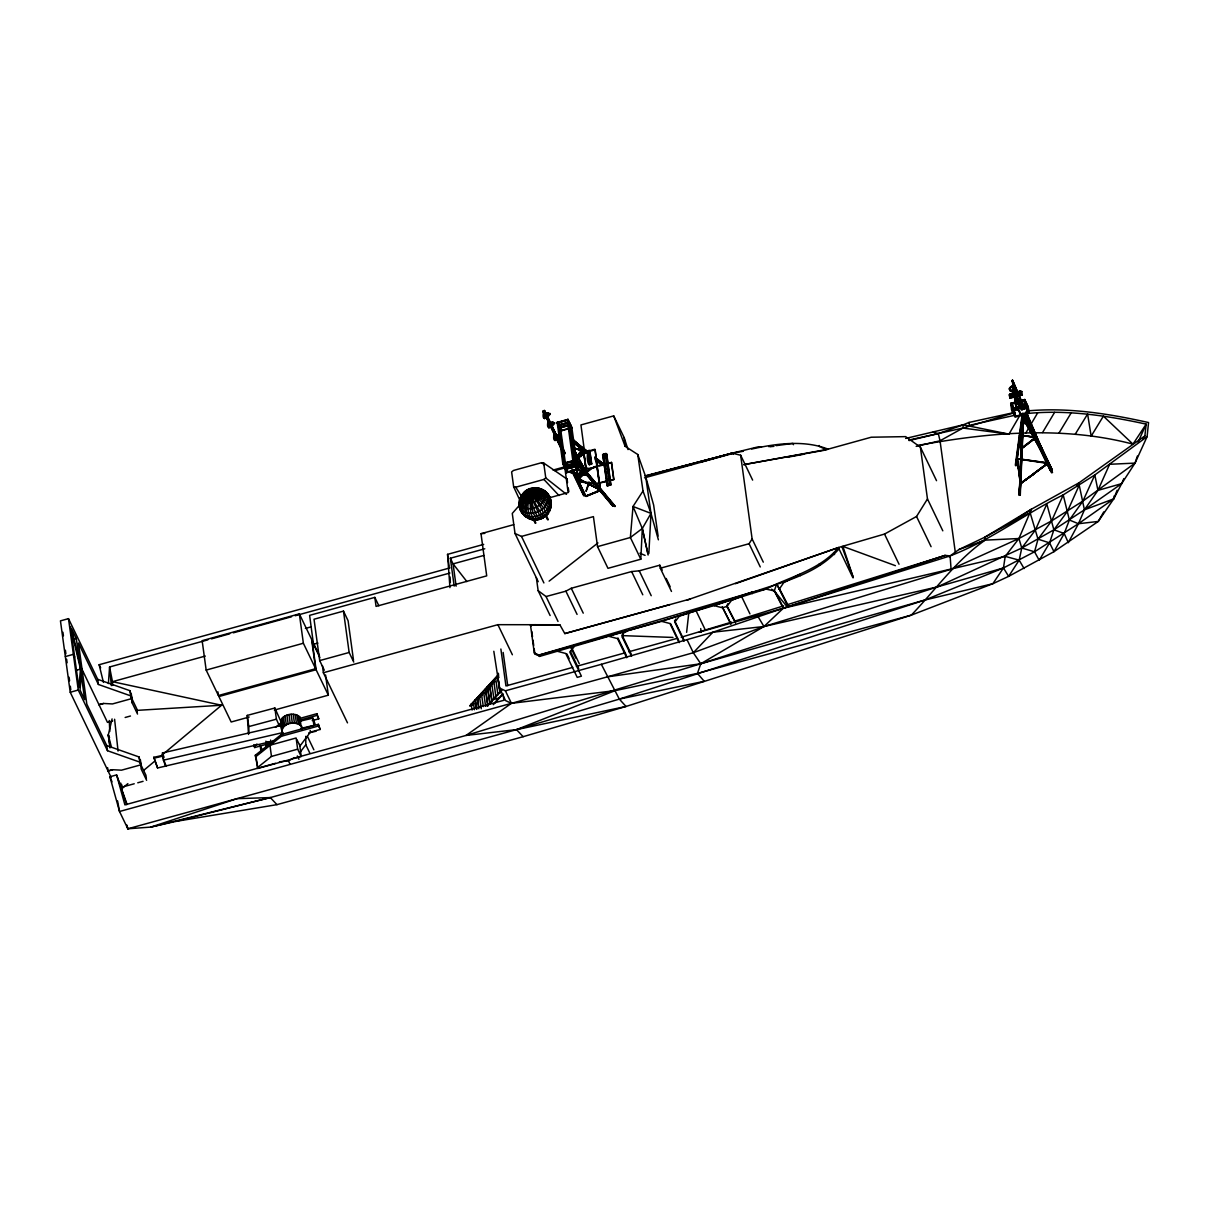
<?xml version="1.0" encoding="UTF-8"?>
<svg xmlns="http://www.w3.org/2000/svg" width="1209" height="1209" viewBox="0 0 1209 1209"><rect width="100%" height="100%" fill="white"/><g stroke="black" fill="none" stroke-linecap="round" stroke-linejoin="round"><path stroke-width="1.5" d="M586.017 473.701C585.519 470.664 588.36 478.326 586.229 467.943M1013.248 387.908L1012.553 380.215L1015.923 406.33L1017.54 399.998L1018.099 400.527L1017.192 397.172M1017.736 400.194L1015.847 406.315L1017.887 399.983M576.33 477.615L578.476 476.648L576.345 477.857M573.474 447.859L585.201 451.063L573.671 448.388M588.163 475.651L588.345 474.895L588.224 475.651L568.381 471.586M283.193 733.712C280.564 728.407 278.236 719.068 285.082 715.894C289.631 713.642 295.903 713.295 299.817 716.967L300.996 720.912M281.969 731.173C282.725 722.831 295.57 720.745 301.041 725.899L302.22 729.828L301.736 726.261M584.279 453.753L583.509 449.929L586.758 473.611L583.433 449.929M575.771 459.48L586.561 451.546L594.919 449.249L600.631 491.519L599.83 483.857M1021.469 447.98L1035.826 437.31L1021.756 448.479L1020.003 435.059L1034.027 437.31M1021.711 448.509L1035.811 437.749L1021.756 448.479L1019.716 434.968L1034.058 437.023M585.987 495.917L600.843 490.234L581.771 480.411L600.858 490.386L586.123 496.476M1020.003 494.723L1023.041 413.826L1019.686 495.373M1022.602 414.113L1019.263 494.98L1023.524 413.946L1020.018 495.358M1019.474 495.312L1022.663 413.977M1020.018 494.723L1023.358 413.856M1020.275 495.222L1023.691 414.219M588.058 475.575L567.837 471.888L588.556 475.228M1022.618 414.264L1019.263 495.07L1023.524 413.946M600.208 490.068L585.942 496.219L600.813 490.159L581.635 480.517M1019.353 494.844L1023.026 413.826M518.434 506.405L512.268 513.432L515.019 533.486L521.502 536.403L593.423 516.621L597.533 546.634L607.976 568.336L640.815 559.208L642.311 528.499L633.017 506.48L643.007 491.005L637.763 454.508L625.113 446.302L613.704 415.881L580.94 424.933L584.824 453.723M648.855 553.45L650.986 513.387L645.742 476.89L637.763 454.508M1026.305 421.971L1027.59 420.883L1026.305 421.971L1027.635 420.974L1021.786 420.143M108.387 683.584L109.581 666.975L207.857 639.848M588.133 475.394L567.852 471.963M916.18 446.363L940.028 440.786L962.969 428.062L963.21 424.812L969.029 422.44L1014.94 412.345M81.305 675.03L80.036 690.022L84.675 699.663L76.303 638.548L71.663 628.922L79.673 663.182M575.665 477.555L578.386 476.512L575.635 477.797M576.013 478.023L575.288 476.92M581.831 480.714L575.786 477.555L581.831 480.411M1017.57 400.647L1016.255 406.284L1012.749 380.246L1015.923 393.968M127.081 804.393L116.593 774.924L109.898 776.767L119.525 811.496L127.852 828.785L150.823 827.092L175.698 821.425L276.967 804.65L523.165 736.689L626.035 706.464L911.299 615.139L992.861 583.705L1008.638 576.376L1053.976 551.667L1098.256 521.442L1113.731 498.864L1121.68 483.63L1135.039 463.107L1147.099 436.645L1148.55 422.546C1108.88 413.69 1068.167 407.191 1027.408 410.924M1142.913 438.912L1144.863 435.935L1146.162 424.132C1107.278 415.639 1067.366 409.639 1027.514 413.478M523.86 493.816L524.041 492.184C531.748 484.341 546.226 487.559 550.14 497.745C551.455 502.717 551.697 508.037 548.795 512.586C548.644 515.11 539.335 519.583 544.791 516.802C541.798 506.707 534.484 497.519 526.444 490.763L525.598 490.914M686.621 632.337L688.903 611.905M573.157 448.04L584.718 451.335L585.141 450.398M563.59 463.5L567.474 471.858L576.738 469.304L586.169 473.701M575.136 452.695L588.511 476.361L574.789 450.836M575.378 442.524L585.035 451.017L573.247 448.327M1016.935 458.816L1048.218 463.531L1048.112 462.76L1020.32 483.872L1048.097 463.138L1020.32 483.555L1034.42 473.732M1048.127 463.047L1016.95 458.71M575.771 478.069L581.877 480.577M578.189 476.406L578.506 476.814M585.7 473.293L577.811 476.603M1015.333 465.178L1022.315 413.342M1015.651 465.571L1022.633 413.735M1015.877 465.616L1022.859 413.795M1016.195 465.541L1022.678 417.407M1016.346 465.405L1022.905 417.09M543.944 516.953L547.692 514.112L548.115 512.223C544.73 502.128 534.665 495.675 525.311 491.685C510.742 514.127 557.243 499 534.665 488.496C523.845 487.711 515.85 500.148 520.248 509.971C522.847 515.094 527.608 519.19 533.486 519.93C537.552 521.019 545.229 516.666 537.31 519.87L533.048 513.024L530.993 503.548L530.252 490.884L530.449 488.844L532.156 489.222M550.443 507.689L547.858 511.513M586.274 473.051L576.542 468.775M577.554 470.618L575.575 477.268L580.834 473.006L575.454 477.177L577.116 470.497L576.073 475.545M595.584 492.426L600.631 490.053L575.968 477.933M583.297 449.96L586.456 473.626L578.023 477.132M1114.245 495.826L1113.731 498.864L1078.458 523.724L1034.541 551.772L1003.455 567.958L924.945 600.012L619.325 699.104L516.5 729.631L270.302 797.577L175.698 821.425M1012.9 381.047L1024.552 408.838M522.273 495.494L522.696 493.604L524.343 492.728C534.408 494.345 546.241 499.967 549.415 510.425L545.727 515.608M575.816 475.409L577.902 467.037M110.004 747.903L108.281 734.981L112.089 718.917M543.158 411.12C544.292 413.826 545.803 408.657 543.158 411.12L561.973 450.504M543.234 412.314C543.944 412.012 544.836 413.569 543.718 413.433M543.793 416.47C544.549 416.244 545.35 417.589 544.352 417.634M549.052 413.992C548.599 414.838 547.481 411.801 548.463 413.659M547.692 421.578C549.883 420.324 546.226 423.331 549.022 422.53M548.251 425.734C549.188 424.571 549.294 428.062 548.962 426.233M552.951 422.077C554.357 424.208 551.47 422.576 552.785 422.017M554.281 434.605L554.372 433.804M554.357 438.414C555.384 438.036 555.566 439.653 554.901 439.577M558.21 435.149C559.268 433.94 559.359 437.567 559.026 435.603M1009.379 388.633C1014.593 380.82 1015.59 394.633 1009.379 389.071C1011.041 395.57 1019.655 386.744 1010.89 386.653M1009.832 389.57L1009.711 387.741M580.622 456.307L581.997 450.821M577.177 470.694L578.174 466.946L577.056 470.497M577.554 470.769L578.461 467.037M581.181 456.458L583.131 449.264M631.551 656.321L622.348 637.203L623.421 633.184L626.806 631.34M622.348 637.203L622.771 632.428M675.635 619.084L674.803 622.121L684.022 641.254M126.733 825.294L127.852 828.785L466.054 735.435L700.767 663.756L937.338 586.909L1021.771 548.04L1053.885 529.814L1084.428 509.835L1097.938 490.386L1094.825 474.941L1082.947 501.04L1069.376 520.021L1064.222 533.501L1068.303 542.69L1078.458 523.724L1084.428 509.835L1079.229 485.187L1067.517 511.211L1053.885 529.814L1049.578 542.871L1039.211 560.296L1034.541 551.772L1038.017 539.169L1051.679 520.852L1063.21 494.889L1094.825 474.941L1147.099 436.645M1045.694 458.921L1039.392 447.088L1045.286 457.516L1041.1 449.143M519.341 501.115L520.747 496.748C530.086 490.733 548.07 494.934 551.047 506.601L549.642 510.969M735.54 623.058L726.926 606.434L727.788 603.699M586.033 491.05L588.859 482.195M586.229 491.141L589.388 482.376M529.89 489.993L529.179 488.935L533.819 502.778L541.209 518.782L543.068 517.905L541.541 514.203L527.32 489.811L527.713 491.035M576.451 469.364L585.927 473.067M585.201 450.821L572.824 439.91M117.575 800.917L119.525 811.496L607.371 676.859L693.316 652.724L763.967 626.519L951.075 569.273L1018.93 538.519L1051.679 520.852L1082.947 501.04L1135.039 463.107L1137.382 456.05M1103.757 511.891L1098.256 521.442L1078.458 523.724L1069.376 520.021L1063.21 494.889C1024.718 513.916 990.413 540.514 950.108 555.913L945.226 555.399L783.356 608.218L763.967 626.519L700.767 663.756L697.457 673.383L615.169 690.611L511.422 703.336L466.054 735.435L516.5 729.631L626.035 706.464L619.325 699.104L601.341 664.315L505.392 690.807L499.513 688.042L493.816 651.273M782.888 607.538L774.274 590.914L776.692 583.932C798.363 574.562 822.997 566.417 838.381 547.601L690.354 598.893M600.51 490.113L596.022 491.882L600.661 490.098M1047.916 462.926L1016.996 458.574M1117.116 490.249L1113.731 498.864L1084.428 509.835L1121.68 483.63L1123.826 478.628M544.866 516.53L546.528 513.901L543.657 507.931L537.552 500.405L530.555 494.209L523.527 493.831L521.593 495.131L519.991 499.181M574.471 451.199L588.315 476.482L574.517 450.942M1138.107 442.116L1146.162 424.132L1132.984 444.141C1062.53 425.628 988.584 432.505 917.948 445.426M1018.764 395.071C1019.157 395.751 1017.419 390.008 1017.978 392.351M1017.51 393.499C1020.502 392.366 1016.588 393.439 1018.416 395.101M589.78 450.579L591.715 463.833L588.979 464.422C586.259 462.201 587.211 446.68 589.342 451.456M606.737 454.01L610.953 484.658L607.628 486.003L602.611 454.856L605.921 453.511L606.525 454.765M546.861 513.885L547.465 512.707M909.002 440.016L962.969 428.062L1008.986 434.137L1019.807 415.518M1025.867 432.928L1037.73 412.753M1042.581 432.52L1054.596 412.36M1059.069 432.928L1071.25 412.768M1075.269 434.152L1087.616 414.022L1091.153 436.192L1103.379 416.153L1132.984 444.141M1019.383 391.308C1020.094 389.086 1022.738 399.952 1019.928 390.885M1019.595 392.834C1022.164 391.958 1017.57 394.315 1020.834 394.497M1021.046 392.577C1018.25 393.106 1023.071 391.776 1020.154 390.885M735.42 583.69L838.351 547.541L884.52 534.061L916.543 516.485L927.469 498.954L920.381 447.134L905.632 436.63L871.251 437.22L823.677 450.383L744.094 464.543M536.343 577.57L538.141 590.657L546.045 596.536L565.888 591.171L571.268 588.269L631.612 571.555L639.244 570.814L659.797 565.192L660.295 568.23L749.081 543.718L752.119 538.927L740.649 455.234L733.017 453.39L644.518 477.842M1077.023 485.912L1079.078 482.769L1144.863 435.935M1020.32 483.872L1017.162 457.924L1020.864 483.993M299.908 746.089L310.426 732.095L320.219 729.45L318.375 724.312L281.213 734.573L255.326 755.262L256.157 758.164M300.497 751.741L305.801 744.759L305.756 736.311M552.165 422.289L553.223 423.618L552.392 422.092M574.366 646.407L569.907 652.271L581.408 676.179L577.222 677.388L565.721 653.464L557.394 651.288M535.814 624.705L530.449 624.811L534.302 652.981L539.592 656.411L713.99 605.588L722.317 607.764L726.926 606.434L731.385 600.586C767.262 583.977 811.707 580.38 838.986 548.871M1079.078 482.769L1031.473 509.185L1018.93 538.519L985.139 540.136C955.911 560.628 935.706 589.69 911.299 615.139L697.457 673.383L704.227 681.302L619.325 699.104M575.484 458.105L582.934 449.128L580.894 456.413C585.065 442.131 582.103 452.242 576.209 458.377M575.847 458.196L582.874 449.355L575.983 458.302M498.35 674.637L469.893 705.829L473.021 704.968M469.893 705.829L498.41 675.09M486.985 705.935L500.617 691.246M488.285 705.059L501.931 690.369M494.481 702.882L501.916 694.858M493.302 704.666L503.216 693.981M601.341 664.315L712.872 632.216L763.967 626.519L937.338 586.909L1003.455 567.958L992.861 583.705L924.945 600.012L700.767 663.756L693.316 652.724L712.872 632.216L783.356 608.218L950.108 555.913L959.039 549.49L984.746 537.249L1030.083 512.571L1038.017 539.169L1049.578 542.871L1053.976 551.667L1064.222 533.501L1053.885 529.814L1046.813 504.017L1035.463 529.965L1021.771 548.04L1019.157 560.145L1008.638 576.376L1003.455 567.958L1005.208 556.382L1018.93 538.519L1021.771 548.04L1034.541 551.772M547.768 412.949L548.659 414.4M584.899 450.594L584.869 451.35M576.527 475.696L583.237 470.059M575.469 476.724L580.788 472.779M580.713 472.659L575.892 477.192M120.734 783.084L122.124 788.434L127.882 783.613M143.735 770.345L155.281 760.703M161.039 755.882L221.579 705.24L112.467 681.68L109.581 666.975L111.334 685.639M580.819 473.036L583.463 470.165M580.426 472.855L586.486 467.974M580.592 473.006L586.516 468.034M577.388 458.952L586.561 451.546M604.364 464.029L593.951 466.901L577.766 479.217L577.993 480.955L596.264 483.766L606.676 480.895M578.023 479.777L580.728 477.585M584.778 474.291L588.556 470.452M1015.802 406.284L1013.731 391.399M275.456 727.395L279.763 723.949L279.989 725.612M266.947 744.17L254.706 747.555L254.102 746.301L256.988 744.003M255.552 756.925L281.455 736.236L318.602 725.974L320.219 729.45M257.426 767.639L271.466 756.426L297.656 749.172L301.192 756.471L257.819 768.456L255.9 756.456M513.659 486.819L515.775 487.197L543.899 479.429L545.773 477.963L543.733 463.062L541.617 462.699L513.477 470.467L511.619 471.933L513.659 486.819L520.293 501.221M544.262 418.163C559.616 403.851 540.227 429.059 543.476 412.481L550.05 413.614M548.705 427.427C564.074 413.1 544.685 438.323 547.934 421.745M554.81 440.106C570.18 425.795 550.79 451.002 554.039 434.424M549.128 581.136L597.956 542.947M1032.123 440.272L1034.436 438.429L1032.078 440.182M1034.224 473.399L1047.976 463.153L1034.118 473.308M1022.421 425.024L1027.62 420.883M1048.188 463.41L1020.487 483.66M582.844 449.113L578.824 453.859L582.708 449.143M548.765 414.355L548.04 412.783M549.022 425.946L548.81 426.898M558.981 435.361L558.921 436.373M1012.643 521.547L1031.473 509.185L984.746 537.249L985.139 540.136L959.039 549.49M279.415 761.806L288.422 760.869L294.361 757.59M591.715 463.833L588.979 464.422M610.953 484.658L609.306 483.963L606.842 485.534M541.209 518.782L543.068 517.905M776.692 583.932L787.86 605.83L776.692 583.932L765.992 589.07L713.99 605.588L751.666 592.334L765.992 589.07L774.274 590.914L786.983 606.555M535.013 487.695L533.29 488.421C528.242 497.292 525.205 510.062 531.401 519.069L533.486 519.93L540.302 519.054L539.29 519.447C533.804 510.787 528.998 498.788 531.869 488.542L533.063 487.847L534.469 488.738M962.969 428.062L1015.107 412.526M615.169 690.611L516.5 729.631L523.165 736.689M687.18 600.193L690.384 598.954L564.784 633.546L559.843 624.751L497.896 624.675L323.362 672.733L322.44 665.66M1008.986 434.137L963.21 424.812L938.32 433.593L909.062 440.575M751.696 449.038C776.208 443.627 804.212 439.713 828.195 449.204L743.656 464.694M909.455 567.52L945.226 555.399L787.24 604.727M534.197 648.976L534.922 654.25L538.972 655.097L661.61 621.335L751.666 592.334L752.27 593.619M681.196 637.234L731.581 622.106M735.178 620.988L783.644 605.86M534.302 652.981L538.972 655.097L751.666 592.334L679.277 616.258L674.803 622.121L674.592 620.58L683.81 639.697M699.27 632.201L783.356 608.218L1005.208 556.382L1019.157 560.145L1024.099 568.547M1121.68 483.63L1097.938 490.386L1109.62 464.286L1135.039 463.107M699.981 462.201L732.578 453.073L757.922 446.922L761.489 447.013M550.382 497.519L568.124 492.592L564.739 466.916M597.533 546.634L630.373 537.506L642.311 528.499L650.986 513.387L643.007 491.005M572.794 667.368L505.936 685.941L500.874 649.021M576.406 666.355L625.189 652.8M628.801 651.787L677.584 638.231M319.917 657.636L313.479 644.261L309.61 615.366L374.82 597.382L376.059 606.389L486.713 575.862L481.001 533.683L513.719 524.646M564.815 633.622L669.907 604.591M269.939 745.243L296.114 737.989L297.656 749.172M557.183 422.364L568.018 419.387M557.228 422.682L568.079 419.553M557.379 423.12L568.185 419.976M558.407 424.827L569.273 422.44M575.454 466.175L569.318 422.137L558.543 425.115L564.225 466.568M558.482 425.417L569.288 422.289M558.618 425.704L569.424 422.561M559.555 427.215L570.331 424.238L576.194 465.964L565.283 469.364L576.058 466.387L575.847 465.51L565.056 468.488L565.283 469.364M559.691 427.487L568.668 425.009M559.616 427.654L560.356 427.442L566.598 471.419L567.474 471.858M559.631 427.805L570.572 424.948L559.767 428.092M570.996 427.442L561.036 430.797M577.796 469.651L573.459 460.538L562.669 463.515L566.961 472.643L577.796 469.651L571.872 427.805L571.086 428.031L567.308 420.188M568.457 428.802L561.233 430.782L557.153 422.243L562.895 464.392L573.671 461.415L573.459 460.538M554.704 435.497L553.918 434.016M588.496 451.652L595.176 449.793L597.488 466.674L589.146 468.971L583.206 468.548M573.655 460.584L572.87 460.795L576.738 469.304L572.96 461.445L567.217 419.599L569.484 424.314M573.595 460.825L562.805 463.803L563.621 463.349L567.384 471.208M562.669 463.515L573.807 461.007M563.923 466.115L574.698 463.138L574.925 464.014L553.042 470.074M564.059 466.387L574.91 463.304M575.046 463.591L563.998 466.704L557.969 422.153L561.822 430.585M554.81 470.679L565.57 467.702M565.192 468.775L576.058 465.692M577.434 468.427L576.648 468.654L586.244 472.795M607.84 463.062L611.588 462.669L613.9 479.535L610.424 480.487M577.66 466.976L588.874 468.427L597.488 466.674M599.422 466.024L604.636 464.573M608.112 463.621L611.588 462.669M98.987 704.62L103.475 703.457L112.452 703.94L131.977 698.53L130.693 695.855L98.397 684.46L97.702 679.322L68.49 618.645L60.45 620.867L70.228 692.258L111.152 777.432M610.152 479.943L613.9 479.535M606.948 481.454L596.264 483.766M73.084 639.44L76.303 638.548M1010.014 394.149L1013.172 394.119L1013.474 396.356L1010.679 397.126L1010.014 394.149L1010.679 397.126M1021.681 391.263L1022.315 394.875L1009.968 398.275L1009.349 394.663L1021.877 391.656L1011.298 394.572M1010.376 394.89L1013.172 394.119M65.346 656.563L73.386 654.341L74.671 657.016M1010.316 396.371L1013.474 396.356M1009.787 397.882L1022.315 394.875M449.944 587.604L447.557 554.357L483.691 544.382M1010.694 403.368L1024.748 399.484L1028.224 406.708L1029.116 413.282L1015.076 417.15L1011.601 409.927L1010.694 403.368L1014.17 410.592L1014.85 415.518M1010.709 403.489L1011.616 403.232L1014.925 410.501L1011.873 404.169L1025.02 400.542L1028.058 406.874L1028.768 411.982L1015.726 416.364L1012.507 409.685L1011.616 403.232M1010.89 403.851L1024.491 399.967L1010.784 404.063L1015.726 416.364M1024.129 400.799L1027.166 407.116L1023.857 399.741L1024.93 406.662L1012.205 410.168L1011.933 409.05L1025.534 405.287L1028.768 411.982M1024.733 406.118L1025.625 405.876L1029.116 413.282M1011.601 409.927L1025.791 406.239L1025.02 400.542M1014.819 409.806L1027.076 406.42M1014.019 410.758L1017.691 409.624M1022.95 408.158L1028.224 406.708M75.668 670.436L80.489 669.106L82.635 673.579M103.445 682.42L99.138 664.723L449.96 567.882M299.333 613.855L202.145 640.679L206.165 670.073L218.421 695.538L315.625 668.713L311.59 639.319L299.333 613.855L303.368 643.248L315.625 668.713M211.499 638.851L229.695 633.818M233.337 632.821L291.565 616.741M295.208 615.744L449.899 573.036M353.512 660.28L348.086 620.701L343.477 611.104L314.023 619.235L319.69 660.598L324.299 670.209M70.228 692.258L78.268 690.037L107.48 750.713L139.776 762.108L141.045 764.783L121.505 770.178L112.543 769.71L108.054 770.874M205.303 656.064L112.467 681.68L112.633 685.443M305.409 628.423L310.879 626.927M206.165 670.073L303.368 643.248M98.987 704.756L103.581 703.487M319.69 660.598L349.144 652.482L353.753 662.079M112.769 720.896L107.465 722.362L80.217 665.6M125.147 717.481L130.466 716.015M274.352 710.076L328.349 695.175L316.093 669.71L218.905 696.535L231.161 722L249.16 717.043M112.664 769.77L108.069 771.04L107.601 767.609M299.228 718.569L316.924 713.688L318.768 718.826L312.239 720.594M301.222 719.748L317.151 715.35L318.768 718.826M498.818 677.554L495.645 678.098L497.927 694.782M498.546 698.167L493.997 699.422L491.579 682.435L494.602 681.604M494.738 681.906L491.579 682.435M489.539 684.611L491.972 701.598L489.539 684.611L492.562 683.78M489.675 684.914L492.713 684.082M123.62 786.681L134.229 783.764M137.766 782.782L143.07 781.316M487.499 686.788L489.932 703.774L487.499 686.788L490.522 685.956M487.65 687.09L490.673 686.259M487.741 705.648L485.459 688.964L488.632 688.435M483.313 706.585L481.394 693.301L484.416 692.47M484.552 692.772L481.394 693.301M481.273 708.761L479.353 695.477L482.376 694.646M482.512 694.948L479.353 695.477M478.84 708.776L477.313 697.653L480.336 696.822M477.313 697.653L480.487 697.125M476.542 709.094L475.273 699.83L478.447 699.301M472.099 710.046L471.193 704.182L474.23 703.336M474.366 703.638L471.193 704.182M275.425 763.332L124.905 804.877L116.593 774.924L126.718 804.605M295.374 757.831L503.926 700.268L503.201 694.782M454.176 586.093L450.353 558.226L484.794 548.795M483.887 555.43L453.073 563.878L450.353 558.226M647.178 475.726L659.57 472.402M699.784 462.322L732.578 453.073L743.414 451.244M248.525 734.437L247.256 715.396L274.866 708.006L280.775 721.244M248.933 733.198L248.782 726.579L276.408 719.189L279.355 725.808M647.314 475.711L732.578 453.073L733.198 454.342M313.479 644.261L317.922 643.082M644.926 475.908L732.578 453.073L661.399 471.918L692.802 464.165M270.302 797.577L150.823 827.092L236.964 798.665L270.302 797.577L276.967 804.65M905.632 438.444L963.21 424.812M273.838 740.981L165.588 766.022L163.427 760.189L162.444 752.965L281.712 725.385M300.059 721.138L312.904 718.161L315.065 724.01M153.845 757.348L162.248 755.398L165.965 766.022L157.563 767.957L153.845 757.348L157.563 767.957M153.951 758.179L162.369 756.229M163.427 760.189L282.71 732.609M301.056 728.362L313.902 725.385L312.904 718.161M308.703 732.926L316.048 731.233M1016.059 393.938L1012.22 380.397L1016.255 393.877M787.815 457.183L803.698 454.252M1015.212 415.186L969.422 425.356L969.029 422.44M607.371 676.859L700.767 663.756M768.758 446.62L772.46 446.121M776.178 445.637L792.862 443.431L793.467 444.7M548.13 412.753L548.931 414.234M770.375 446.65L773.926 446.348M481.001 533.683L484.749 533.396M587.166 451.289L588.254 451.758M602.611 454.856L604.243 455.551M136.088 710.424L221.579 705.24M559.873 624.811L530.449 624.811L531.068 626.081M622.59 635.632L672.945 637.445M536.766 488.542L542.977 489.781M578.265 481.514L595.04 484.22M548.372 414.43L547.722 413.04M1021.665 419.81L1027.771 420.505M1021.65 419.916L1027.786 420.838M1019.731 435.24L1034.073 437.174M1012.22 380.397L1016.059 406.345M550.307 414.143L543.733 413.01L544.503 418.692M549.581 422.017L554.508 422.878M555.687 434.711L560.613 435.557M555.928 435.225L560.87 436.086M577.917 467.535L581.438 468.215M537.778 519.417L535.36 520.021L529.315 518.646L523.724 514.505C520.731 504.032 529.225 491.761 538.685 488.149L541.073 489.071M661.61 621.335L669.952 623.512L679.156 642.644M609.17 636.402L617.497 638.594L626.715 657.726M552.74 423.664L553.48 423.09M933.152 432.066L938.32 433.593L940.028 440.786L955.397 552.981M946.798 555.853L949.911 556.76M97.702 679.322L129.998 690.717L131.977 698.53M98.397 684.46L78.464 643.022L86.821 704.137L106.77 745.575L139.065 756.97L141.045 764.783M895.401 565.676L842.885 546.392L853.327 577.615L841.932 546.664M531.703 519.583L529.315 518.646C522.62 509.518 527.834 496.128 534.665 488.496L536.902 487.786L538.987 488.663M821.289 447.39L825.792 449.234M581.166 471.193L585.836 473.082L581.181 471.117M639.924 553.238L645.077 555.369M544.549 410.486L565.162 453.148M544.896 492.184L548.145 494.511L551.349 504.667M528.65 518.147L530.071 518.978M771.569 589.176L774.274 590.914M543.733 463.062L567.051 479.127M1020.215 394.391L1021.242 393.817M572.22 439.426L587.075 451.063M595.977 458.06L603.412 463.878M571.751 439.335L588.254 452.136M594.692 457.123L603.669 464.271M572.492 439.985L587.332 451.818M594.768 457.455L603.669 464.619M573.912 441.512L587.272 452M594.707 457.818L603.608 464.8M573.822 441.693L587.075 452.332M596.097 459.163L603.412 465.148M573.565 441.98L586.939 452.468M595.856 459.45L603.276 465.284M573.414 442.101L586.773 452.574M595.689 459.571L603.125 465.389M573.066 442.222L586.607 452.665M595.357 459.692L602.052 465.027M573.882 443.053L586.274 452.71M595.176 459.692L602.203 465.314M545.773 477.963L566.492 494.33M541.617 462.699L544.367 464.891M550.594 499.604C543.854 490.476 528.212 492.093 520.202 498.395L519.538 506.692L521.064 511.694L525.719 516.968M571.812 438.399L583.796 449.385M571.872 438.625L583.66 449.567M543.899 479.429L558.996 495.554M1012.885 380.85L1024.764 408.642M576.088 459.36L614.973 505.936M575.741 459.224L615.033 506.299M575.59 459.254L614.897 506.601M575.907 460.176L613.613 505.347M575.786 460.312L613.477 505.483M575.635 460.448L613.326 505.604M576.481 462.034L612.993 505.785M576.149 462.11L612.827 505.846M575.756 461.883L612.54 505.846M546.664 493.212L544.67 490.748L540.317 488.738C530.373 491.05 519.296 502.234 522.243 513.205M521.986 510.878L519.794 508.112L519.039 503.05C522.968 492.335 542.856 488.285 550.14 497.745L551.274 502.808M466.886 581.589L453.073 563.878L456.125 586.169M524.313 515.729L522.409 512.661M281.969 724.78L280.745 722.241M515.775 487.197L521.517 496.431M758.391 617.225L763.967 626.519M1016.225 405.604L1045.362 457.758M1016.028 405.604L1046.148 459.36L1039.362 447.134M1015.847 405.786L1045.861 459.42M787.694 604.666L779.095 588.058L779.246 589.206L783.628 582.738L799.784 574.381L800.403 575.65M774.969 591.428L782.722 606.374M735.404 622.091L726.79 605.482L726.926 606.434M730.78 623.376L722.181 606.752L730.931 624.388M296.825 739.455L299.666 745.288M1019.807 390.915L1020.381 392.109M1020.366 392.411L1021.242 394.104M1019.595 391.036L1021.046 394.376M1019.791 392.562L1020.713 394.527M1018.19 391.474L1018.975 393.152M1018.099 391.459L1018.855 393.333M1017.736 391.489L1019.187 394.678M1027.967 412.994L1024.824 405.907L1011.661 409.534L1014.714 415.866M1017.525 391.61L1019.066 394.859M1017.298 391.973L1018.205 393.575M1018.401 393.756L1018.975 394.95M1014.17 386.895L1014.956 388.603M1017.585 393.771L1018.144 394.965M1013.852 386.593L1014.306 387.53M1014.502 388.104L1014.956 389.041M1013.444 386.381L1013.898 387.318M1014.396 388.557L1014.85 389.479M1012.976 386.245L1013.429 387.182M1014.185 388.996L1014.623 389.933M1012.462 386.215L1012.915 387.152M1013.867 389.404L1014.321 390.341M1013.807 389.902L1023.026 409.126M1025.428 413.856L1052.344 470.044M1011.933 386.26L1012.386 387.197M1013.459 389.782L1021.786 406.738M1025.852 415.201L1051.906 469.334M1013.127 389.192L1022.89 409.488M1025.338 414.566L1052.208 470.407M1011.404 386.412L1011.842 387.348M1012.643 389.63L1022.421 409.942M1024.038 413.312L1052.54 472.538M1028.889 423.77L1030.506 427.155M1047.614 462.684L1049.246 466.069M1012.492 390.326L1012.93 391.263M1010.422 386.956L1010.875 387.893M1012.114 390.371L1020.955 408.415M1023.403 413.493L1051.906 472.719M1011.948 390.477L1021.378 410.047M1022.844 413.342L1051.498 472.643M1012.039 391.081L1020.169 407.992M1023.434 414.763L1050.304 470.603M1011.419 390.522L1011.873 391.459M1010.905 390.492L1011.359 391.429M1009.485 388.18L1009.938 389.117M1010.437 390.356L1010.89 391.293M1010.029 390.144L1010.482 391.066M1009.379 389.071L1010.165 390.779M1009.349 394.663L1009.968 398.275M1012.583 409.277L1015.62 415.609M920.381 447.134L936.522 480.683M927.469 498.954L942.808 530.827M916.543 516.485L931.081 546.68M884.52 534.061L899.043 564.255M819.173 445.501L819.778 446.771M838.351 547.541L852.874 577.736M833.938 553.314L834.542 554.583M819.309 563.938L819.929 565.207M740.649 455.234L752.633 480.109M752.119 538.927L763.287 562.155M749.081 543.718L760.265 566.945M741.873 597.11L749.943 613.885M613.704 415.881L624.161 437.598L628.015 449.582M696.006 610.636L704.892 629.088M659.797 565.192L662.2 570.164M666.189 578.461L670.179 586.758M660.295 568.23L671.479 591.443M687.271 640.196L693.316 652.724M640.815 559.208L630.373 537.506L633.017 506.48L650.986 513.387L658.391 539.803M670.496 623.512L678.929 641.042M589.418 458.604L588.677 457.047L589.871 456.73L588.813 457.999L589.554 459.556M572.069 427.805L567.943 419.266L574.169 463.515M571.872 427.805L568.018 419.855L557.258 422.954L558.77 426.097M639.244 570.814L651.213 595.705M631.612 571.555L642.78 594.783M559.057 434.756L559.601 435.92M558.8 434.681L559.48 436.177M559.329 436.298L558.498 434.772L559.223 436.343M552.301 422.137L553.117 423.664M573.157 469.56L585.413 495.222M544.881 411.241L565.056 453.466M573.232 470.135L585.307 495.539M564.951 453.617L544.7 411.544L564.633 453.859M573.036 470.437L585.186 495.69M572.099 468.896L584.884 495.917M544.216 411.861L564.467 453.934M572.552 470.769L583.902 494.33M564.271 453.995L543.34 410.818L564.089 454.01M572.371 470.815L583.705 494.375M572.008 470.815L583.524 494.39M571.464 470.331L583.735 495.841M543.355 412.073L544.035 413.554M547.813 421.337L548.493 422.818M553.782 434.348L554.281 435.376M544.488 416.017L545.138 417.422M548.931 425.281L549.581 426.686L548.644 425.311M555.037 437.96L555.687 439.366M544.186 416.047L545.002 417.573M554.735 437.99L555.551 439.517M544.08 416.092L544.911 417.634M548.538 425.356L549.37 426.898M554.644 438.036L555.475 439.577M543.914 416.228L544.609 417.709M548.372 425.477L549.067 426.973M554.478 438.172L555.173 439.653M622.061 635.073L631.264 654.205M617.965 638.004L626.413 655.55M545.954 514.807L548.297 519.689M545.486 514.989L547.617 519.417M545.486 515.261L547.677 519.794M571.268 588.269L583.237 613.159M533.713 518.51L535.904 523.044M533.819 519.87L535.239 522.832M533.758 520.021L535.33 523.27M565.888 591.171L577.071 614.399M521.502 536.403L543.899 582.934M572.023 648.598L579.262 663.635M571.101 648.145L575.922 658.164M546.045 596.536L558.014 621.426M515.019 533.486L538.217 581.68M570.3 651.167L578.733 668.698M538.141 590.657L550.125 615.547M566.885 653.918L569.182 658.693M497.896 624.675L512.374 654.749M505.392 690.807L511.422 703.336L505.543 700.585L499.513 688.042L499.075 682.496M493.756 680.561L495.902 696.943M483.57 691.442L485.595 706.268M473.384 702.308L474.396 709.713M374.82 597.382L378.84 605.739M319.433 655.595L312.073 640.317L316.093 669.71M323.362 672.733L347.497 722.861M307.373 736.311L313.872 749.807M305.801 744.759L309.867 753.192M297.323 755.942L298.955 759.312M288.422 760.869L290.054 764.254M261.748 748.9L260.131 745.515L260.978 751.696M255.326 755.262L257.819 768.456M137.539 714.066L132.068 702.701L131.237 693.422L131.373 697.563L136.829 708.912L137.297 712.343M99.138 664.723L100.649 667.867M141.226 765.463L145.911 775.196L146.38 778.626M146.621 780.334L141.151 768.984L140.32 759.705L140.44 763.846M110.034 746.104L108.281 734.981L109.52 737.55M538.972 655.097L539.592 656.411M1026.229 412.027L1044.712 455.325M1026.199 412.178L1044.667 455.415M1012.553 380.88L1024.401 408.854M1025.882 412.314L1045.09 457.274M109.898 776.767L112.044 781.86M162.444 752.965L164.061 757.333M645.742 476.89L653.646 505.06L658.104 536.086M126.839 825.143L127.852 828.785M1012.205 380.593L1015.696 393.998M108.281 734.981L111.515 747.449M647.858 553.526L642.311 528.499L648.13 555.022M550.065 499.393L549.324 496.038L546.075 491.987L541.738 489.569C532.202 490.567 521.774 498.395 520.323 508.324C529.27 520.595 553.813 507.689 547.193 493.423C538.126 488.708 525.991 494.285 520.006 501.629C524.192 517.331 552.543 503.715 542.947 490.612C533.124 490.658 517.528 498.153 520.248 509.971M1024.748 399.484L1025.64 406.058M1019.64 434.968L1021.499 448.569M1019.459 435.059L1021.303 448.539M1012.81 393.378L1013.127 395.6M1017.162 457.924L1020.653 484.038M1016.95 457.969L1020.456 484.008M700.721 628.589L701.22 632.292M611.316 462.11L613.628 478.976M606.54 453.768L610.696 485.157M605.921 453.511L610.092 483.917M607.432 468.488L607.628 469.923M605.15 453.556L609.306 483.963M603.503 454.025L607.659 484.416M603.457 455.612L603.956 459.178M604.44 462.76L605.18 468.125M605.664 471.706L606.404 477.071M607.13 482.436L607.628 486.003M602.868 454.357L607.009 485.746M596.097 459.571L600.556 491.534M596.022 460.024L600.329 491.534M589.765 451.229L591.533 464.165M589.372 450.398L591.11 464.392M588.859 450.428L590.627 463.379M589.01 457.304L590.022 464.694M587.755 450.73L589.524 463.682M587.725 451.788L589.508 464.724M587.332 450.957L589.1 464.558M568.683 422.772L574.305 463.788M565.827 469.545L566.326 473.248M567.097 478.809L567.52 482.633M568.245 487.892L568.865 491.761M559.344 425.341L565.374 468.956M559.208 425.069L564.83 466.085M554.478 436.373L555.067 440.635M548.387 423.694L548.962 427.956M531.779 631.37L532.504 636.644M532.988 640.166L533.713 645.455M503.156 652.437L507.72 685.669M500.118 692.908L497.685 675.922L499.967 692.606M485.61 689.266L487.892 705.95M477.464 697.956L478.734 707.22M475.424 700.132L476.694 709.396M343.477 611.104L349.144 652.482M325.584 674.97L328.349 695.175M316.924 713.688L317.151 715.35M318.375 724.312L318.602 725.974M310.199 730.417L310.426 732.095M299.817 716.967L301.041 725.899M298.608 715.94L299.832 724.856M297.051 715.108L298.275 724.04M299.666 744.427L301.192 756.471M295.223 714.534L296.447 723.466M293.213 714.232L294.437 723.163M291.112 714.232L292.336 723.163M288.981 714.519L290.205 723.45M286.941 715.078L288.165 724.01M285.082 715.894L286.306 724.826M283.465 716.922L284.689 725.853M282.181 718.131L283.405 727.062M281.274 719.461L282.498 728.392M280.79 720.851L282.362 732.503M281.213 734.573L281.455 736.236M274.866 708.006L276.408 719.189M270.574 740.059L270.997 744.034M269.471 741.676L271.466 756.426M268.655 741.646L269.154 745.303M267.839 741.782L268.353 745.439M267.113 742.069L267.612 745.741M266.509 742.492L267.023 746.149M266.192 742.658L266.705 746.331M265.874 741.162L266.6 747.706M265.98 743.52L266.479 747.192M254.479 745.877L254.706 747.555M253.875 744.638L254.102 746.301M247.256 715.396L248.782 726.579M217.922 691.865L218.421 695.538M165.86 765.191L165.965 766.022M131.373 697.563L132.068 702.701M129.998 690.717L130.693 695.855M139.065 756.97L139.776 762.108M106.77 745.575L107.48 750.713M68.49 618.645L78.268 690.037M62.928 632.262L63.427 635.858M65.392 650.246L65.891 653.842M66.631 659.222L67.115 662.819M69.079 677.206L69.578 680.803M70.318 686.198L70.802 689.78M447.557 554.357L449.113 566.341M624.161 437.598L625.113 446.302M114.598 719.264L118.059 751.046M121.716 784.701L122.124 788.434M498.365 673.247L498.652 676.949M950.108 555.913L951.075 569.273M450.065 576.965L450.353 582.451M109.263 720.488L109.792 731.49M524.615 507.629L525.492 515.533C535.587 519.794 549.339 512.707 550.669 501.584C546.544 494.934 537.778 493.408 530.555 494.209L527.774 498.289L524.615 507.629M529.799 498.682L530.751 513.205L533.622 519.175C540.544 518.963 547.481 514.928 550.397 508.536C548.493 499.755 538.534 495.69 530.555 494.209L529.799 498.682C514.293 488.557 549.838 489.131 529.799 498.682M80.489 669.106L78.857 687.558L70.485 626.458L80.489 669.106M1034.254 473.565L1020.32 483.555L1034.345 473.671"/></g></svg>
